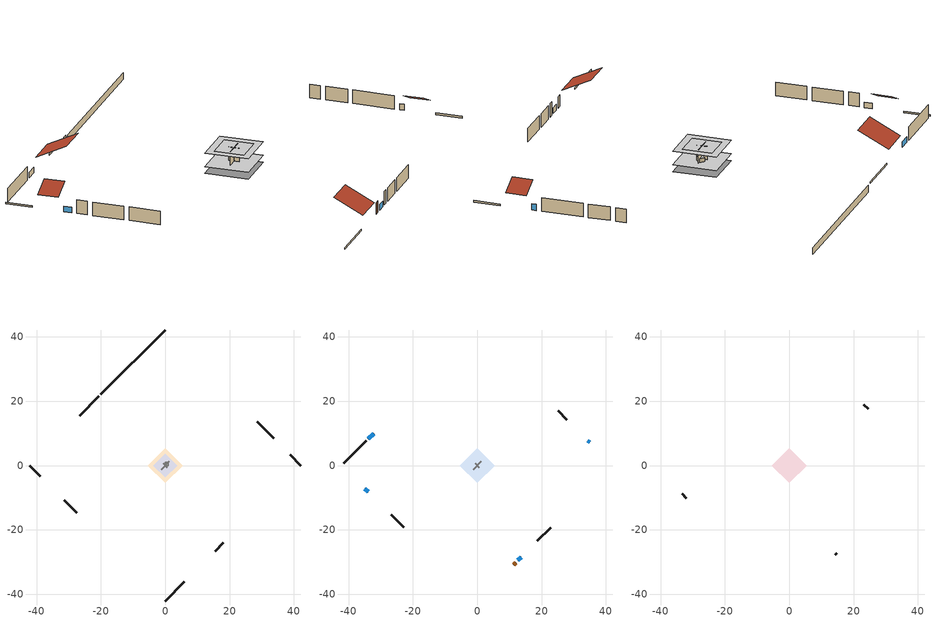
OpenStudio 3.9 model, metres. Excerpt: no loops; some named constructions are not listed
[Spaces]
garage 1
 floor foundation (Slab1 construction): -3.66,0 0,3.66 3.66,0 0,-3.66 z0
 wall outside (Wall1 construction): 33.72,8.42 28.54,13.59 z0.3:2.74
 wall outside (Wall2 construction): 15.48,-26.66 18.06,-24.07 z0.3:2.74
 wall outside (Wall12 construction): -31.34,-10.8 -27.46,-14.68 z0.3:2.74
 wall to conditioned space 1 (Wall5 construction Reversed): 1.29,1.29 -1.29,-1.29 z0.3:2.74
 wall to conditioned space 1 (Wall6 construction Reversed): -0.65,0.65 0.65,-0.65 z0.3:2.74
crawlspace - vented 1
 floor foundation (Slab2 construction): -5.43,0 0,5.43 5.43,0 0,-5.43 z-0.91
 wall outside (RimJoist1 construction): -20.68,21.46 -26.61,15.53 z0.3:0.61
 wall outside (RimJoist2 construction): 42.14,0 38.84,3.3 z0.3:0.61
 wall outside (RimJoist3 construction): 0,-42.14 5.93,-36.21 z0.3:0.61
 wall outside (RimJoist4 construction): -42.14,0 -38.84,-3.3 z0.3:0.61
 wall foundation (FoundationWall1 construction): 0,42.14 -20.02,22.11 z-0.91:0.3
furnace airloop ret air space
 floor adiabatic (AdiabaticConst): 0,0 0,1 1,1 1,0 z0
 wall adiabatic (AdiabaticConst): 0,1 0,0 1,0 1,1 0,1 z0:1
 ceiling adiabatic (AdiabaticConst): 1,0 1,1 0,1 0,0 z1
conditioned space 1
 floor to crawlspace - vented 1 (Floor2 construction): -5.43,0 0,5.43 5.43,0 0,-5.43 z0.3
 wall outside (Wall3 construction): -34.49,7.65 -41.48,0.66 z0.3:2.74
 wall outside (Wall4 construction): 27.89,14.25 25.18,16.96 z0.3:2.74
 wall outside (Wall7 construction): 18.72,-23.42 22.82,-19.31 z0.3:2.74
 wall outside (Wall8 construction): -26.8,-15.33 -22.92,-19.22 z0.3:2.74
 wall outside (AdiabaticWallConstruction): -32.2,9.93 -33.83,8.3 / 12.6,-29.54 13.68,-28.46 z0.3:1.34; 34.97,7.17 34.37,7.76 z0.3:1.4; -34.97,-7.17 -33.97,-8.16 z0.3:1.25
 wall outside (AdiabaticWallConstruction 1): 11.3,-30.84 11.95,-30.19 z0.3:2.34
 window (WindowConstruction): -32.2,9.93 -33.83,8.3 z0.3:1.34
 window (WindowConstruction 1): 34.97,7.17 34.37,7.76 z0.3:1.4
 window (WindowConstruction 2): 12.6,-29.53 13.68,-28.46 z0.3:1.34
 window (WindowConstruction 3): -34.97,-7.17 -33.97,-8.16 z0.3:1.25
 door (Door): 11.3,-30.84 11.94,-30.19 z0.3:2.34
attic - vented 1
 floor to garage 1 (Floor1 construction): -3.66,0 0,3.66 3.66,0 0,-3.66 z2.74
 floor to conditioned space 1 (Floor3 construction Reversed): -5.43,0 0,5.43 5.43,0 0,-5.43 z2.74
 wall outside (Wall9 construction): 24.52,17.61 23.2,18.93 z0.3:2.74
 wall outside (Wall10 construction): -33.32,-8.82 -32,-10.14 z0.3:2.74
 wall outside (Wall11 construction): 14.34,-27.8 14.82,-27.32 z0.3:2.74
 roof outside (Roof1 construction): -31.55,10.59,2.74 -27.72,6.76,5.45 -23.43,11.04,5.45 -27.26,14.87,2.74
 roof outside (Roof2 construction): 35.62,6.51,2.74 33.34,4.22,4.36 35.89,1.67,4.36 38.18,3.95,2.74
 roof outside (Roof3 construction): -35.62,-6.51,2.74 -33.34,-4.22,4.36 -35.89,-1.67,4.36 -38.18,-3.95,2.74
 roof outside (Roof4 construction): 10.64,-31.49,2.74 7.01,-27.87,5.31 2.95,-31.92,5.31 6.58,-35.55,2.74
[Material] Roughness=Rough
Name | Thickness {m} | Conductivity {W/m-K} | Density {kg/m3} | Specific Heat {J/kg-K} | Thermal Absorptance | Solar Absorptance | Visible Absorptance
gypsum board | 0.0127 | 0.160291 | 801 | 837.4 | 0.9 | 0.6 | 0.6
osb sheathing 0.5 in. 2; osb sheathing 0.5 in. 3 | 0.0127 | 0.115458 | 512.64 | 1214.23
wall stud and cavity 2 | 0.1397 | 0.103501 | 139.0536 | 1170.24 | 0.9 | 0.7 | 0.7
floor stud and cavity | 0.1397 | 0.923637 | 92.3553 | 1139.71 | 0.9 | 0.7 | 0.7
osb sheathing 0.75 in. | 0.01905 | 0.115458 | 512.64 | 1214.23 | 0.9 | 0.7 | 0.7
floor covering | 0.0127 | 0.0433444 | 54.468 | 1339.84 | 0.9 | 0.6 | 0.6
ceiling loosefill ins | 0.254 | 0.0480833 | 16.02 | 1046.75 | 0.9 | 0.7 | 0.7
ceiling stud and cavity 1 | 0.1397 | 0.104117 | 65.682 | 1177.47 | 0.9 | 0.7 | 0.7
[Construction]
Wall5 construction: osb sheathing 0.5 in. 2, wall stud and cavity 2, gypsum board
Wall6 construction: osb sheathing 0.5 in. 3, wall stud and cavity 2, gypsum board
Floor2 construction Reversed: floor covering, osb sheathing 0.75 in., floor stud and cavity
Floor3 construction: ceiling loosefill ins, ceiling stud and cavity 1, gypsum board
[Schedule:Ruleset]
Name | Default Day Schedule
cooling season schedule | cooling season schedule default day
natural vent schedule | natural vent schedule default day
[Schedule:Day]
cooling season schedule default day; cooling season schedule day; cooling season schedule day 2; natural vent schedule default day: 24, 0, 0
cooling season schedule day 1; natural vent schedule day: 24, 0, 1
[Schedule:Rule] Apply Monday=Yes; Apply Wednesday=Yes; Apply Friday=Yes; Date Specification Type=DateRange; Start Day=1
Name | Schedule Ruleset | Rule Order | Day Schedule | Apply Sunday | Apply Tuesday | Apply Thursday | Apply Saturday | Start Month | End Month | End Day
cooling season schedule allday rule | cooling season schedule | 2 | cooling season schedule day | Yes | Yes | Yes | Yes | 1 | 5 | 31
cooling season schedule allday rule 1 | cooling season schedule | 1 | cooling season schedule day 1 | Yes | Yes | Yes | Yes | 6 | 9 | 30
cooling season schedule allday rule 2 | cooling season schedule | 0 | cooling season schedule day 2 | Yes | Yes | Yes | Yes | 10 | 12 | 31
natural vent schedule rule | natural vent schedule | 0 | natural vent schedule day | No | No | No | No | 1 | 12 | 31
